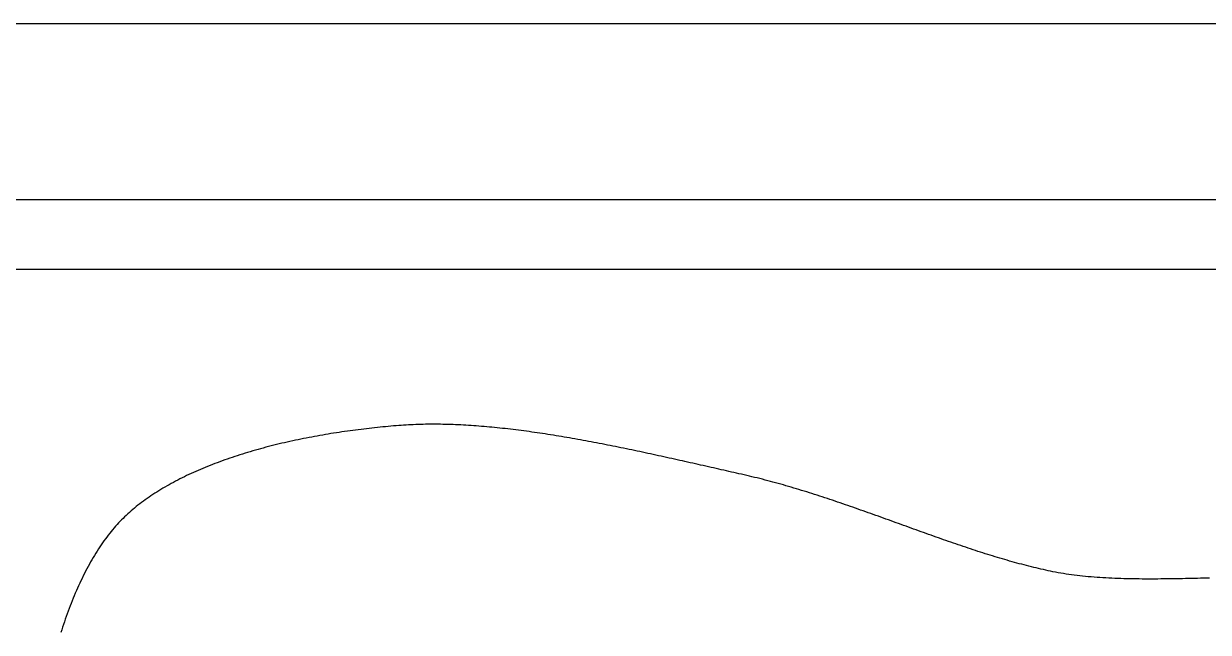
# Model space of a CAD drawing. Header units: millimetres. Extents: x 0 to 120, y 0 to 80.
# Drawn here: x 34.51 to 78.82, y 57.21 to 80 of the extents above; entities that cross this region are included whole.
import ezdxf

# ---------------------------------------------------------------- set-up
doc = ezdxf.new("R2010")
doc.units = ezdxf.units.MM
for name, color, linetype, lineweight in [('CUT_OUTER', 1, 'CONTINUOUS', 25), ('ENGRAVE_FILL', 8, 'CONTINUOUS', 25), ('ENGRAVE_VECTOR', 7, 'CONTINUOUS', 25)]:
    doc.layers.add(name, color=color, linetype=linetype, lineweight=lineweight)

msp = doc.modelspace()

# ---------------------------------------------------------------- linework, layer by layer
at = {"layer": 'CUT_OUTER'}
msp.add_lwpolyline([(114, 80), (6, 80)], dxfattribs=at)
at = {"layer": 'ENGRAVE_FILL'}
msp.add_lwpolyline([(78.868217, 59.243939), (78.756902, 59.241488), (78.645082, 59.239007), (78.53279, 59.236514), (78.420056, 59.234026), (78.306911, 59.231559), (78.193387, 59.229133), (78.079516, 59.226765), (77.965328, 59.224471), (77.850855, 59.222269), (77.736129, 59.220178), (77.62118, 59.218214), (77.50604, 59.216396), (77.390741, 59.21474), (77.275314, 59.213264), (77.15979, 59.211985), (77.0442, 59.210922), (76.928576, 59.210092), (76.81295, 59.209511), (76.697352, 59.209199), (76.581814, 59.209172), (76.466368, 59.209447), (76.351044, 59.210043), (76.235875, 59.210977), (76.120891, 59.212266), (76.006123, 59.213928), (75.891604, 59.21598), (75.777365, 59.21844), (75.663436, 59.221326), (75.54985, 59.224654), (75.436637, 59.228444), (75.323829, 59.232711), (75.211458, 59.237473), (75.099554, 59.242749), (74.988149, 59.248556), (74.877275, 59.25491), (74.766963, 59.26183), (74.657244, 59.269334), (74.548149, 59.277438), (74.43971, 59.28616), (74.331959, 59.295518), (74.224926, 59.30553), (74.118643, 59.316212), (74.013141, 59.327582), (73.908453, 59.339659), (73.804608, 59.352458), (73.701639, 59.365999), (73.599576, 59.380298), (73.498452, 59.395373), (73.398297, 59.411241), (73.299143, 59.427921), (73.201021, 59.445428), (73.103963, 59.463782), (73.008, 59.483), (72.918688, 59.501623), (72.8293, 59.520714), (72.739837, 59.540264), (72.650298, 59.560268), (72.560683, 59.580717), (72.470992, 59.601605), (72.381226, 59.622925), (72.291384, 59.644669), (72.201466, 59.66683), (72.111473, 59.6894), (72.021404, 59.712374), (71.931259, 59.735743), (71.841039, 59.759501), (71.750742, 59.78364), (71.660371, 59.808152), (71.569923, 59.833032), (71.4794, 59.858272), (71.388801, 59.883864), (71.298126, 59.909801), (71.207376, 59.936076), (71.11655, 59.962683), (71.025648, 59.989613), (70.93467, 60.01686), (70.843617, 60.044417), (70.752488, 60.072276), (70.661284, 60.10043), (70.570003, 60.128871), (70.478647, 60.157594), (70.387216, 60.18659), (70.295708, 60.215853), (70.204125, 60.245375), (70.112466, 60.275149), (70.020732, 60.305168), (69.928921, 60.335425), (69.837036, 60.365912), (69.745074, 60.396623), (69.653037, 60.427549), (69.560924, 60.458685), (69.468735, 60.490023), (69.37647, 60.521555), (69.28413, 60.553275), (69.191714, 60.585175), (69.099223, 60.617249), (69.006656, 60.649488), (68.914013, 60.681886), (68.821294, 60.714436), (68.7285, 60.74713), (68.63563, 60.779962), (68.542684, 60.812924), (68.449662, 60.846008), (68.356565, 60.879208), (68.263392, 60.912517), (68.170144, 60.945928), (68.076819, 60.979432), (67.983419, 61.013024), (67.889944, 61.046695), (67.796392, 61.08044), (67.702765, 61.114249), (67.609063, 61.148117), (67.515284, 61.182037), (67.42143, 61.216), (67.3275, 61.25), (67.233494, 61.28403), (67.139413, 61.318082), (67.045256, 61.35215), (66.951023, 61.386225), (66.856715, 61.420302), (66.762331, 61.454372), (66.667871, 61.488429), (66.573336, 61.522466), (66.478724, 61.556474), (66.384037, 61.590448), (66.289275, 61.62438), (66.194437, 61.658262), (66.099523, 61.692088), (66.004533, 61.725851), (65.909467, 61.759542), (65.814326, 61.793156), (65.719109, 61.826684), (65.623817, 61.860121), (65.528449, 61.893457), (65.433005, 61.926687), (65.337485, 61.959803), (65.24189, 61.992799), (65.146219, 62.025665), (65.050472, 62.058397), (64.954649, 62.090986), (64.858751, 62.123425), (64.762777, 62.155708), (64.666728, 62.187826), (64.570603, 62.219773), (64.474402, 62.251542), (64.378125, 62.283125), (64.281773, 62.314515), (64.185345, 62.345706), (64.088841, 62.376689), (63.992261, 62.407458), (63.895606, 62.438005), (63.798875, 62.468324), (63.702069, 62.498407), (63.605186, 62.528247), (63.508228, 62.557837), (63.411195, 62.58717), (63.314085, 62.616238), (63.2169, 62.645034), (63.119639, 62.673552), (63.022303, 62.701783), (62.924891, 62.729721), (62.827403, 62.757359), (62.729839, 62.784689), (62.6322, 62.811705), (62.534485, 62.838398), (62.436694, 62.864763), (62.338828, 62.890791), (62.240886, 62.916476), (62.142868, 62.94181), (62.044774, 62.966786), (61.946605, 62.991398), (61.84836, 63.015637), (61.75004, 63.039497), (61.651643, 63.06297), (61.553171, 63.08605), (61.454623, 63.108729), (61.356, 63.131), (61.262476, 63.151938), (61.168684, 63.172977), (61.074631, 63.194113), (60.980319, 63.21534), (60.885755, 63.236655), (60.790942, 63.258051), (60.695886, 63.279524), (60.60059, 63.30107), (60.505061, 63.322683), (60.409301, 63.344358), (60.313317, 63.366091), (60.217112, 63.387877), (60.120692, 63.40971), (60.02406, 63.431587), (59.927223, 63.453501), (59.830183, 63.475449), (59.732947, 63.497426), (59.635518, 63.519426), (59.537901, 63.541444), (59.440102, 63.563477), (59.342124, 63.585518), (59.243972, 63.607563), (59.145652, 63.629608), (59.047167, 63.651647), (58.948522, 63.673675), (58.849722, 63.695688), (58.750772, 63.71768), (58.651676, 63.739648), (58.552439, 63.761585), (58.453066, 63.783488), (58.353561, 63.80535), (58.25393, 63.827169), (58.154175, 63.848937), (58.054303, 63.870652), (57.954318, 63.892307), (57.854225, 63.913898), (57.754028, 63.93542), (57.653731, 63.956868), (57.553341, 63.978237), (57.452861, 63.999523), (57.352295, 64.020721), (57.25165, 64.041825), (57.150928, 64.062831), (57.050136, 64.083734), (56.949277, 64.104529), (56.848356, 64.125211), (56.747378, 64.145776), (56.646348, 64.166218), (56.545271, 64.186532), (56.44415, 64.206715), (56.342991, 64.22676), (56.241798, 64.246664), (56.140576, 64.26642), (56.039329, 64.286025), (55.938063, 64.305473), (55.836782, 64.32476), (55.73549, 64.34388), (55.634193, 64.362829), (55.532894, 64.381602), (55.431599, 64.400195), (55.330313, 64.418601), (55.229039, 64.436817), (55.127783, 64.454837), (55.026549, 64.472657), (54.925342, 64.490271), (54.824167, 64.507676), (54.723027, 64.524865), (54.621929, 64.541834), (54.520877, 64.558579), (54.419874, 64.575094), (54.318927, 64.591375), (54.218039, 64.607416), (54.117215, 64.623213), (54.01646, 64.638761), (53.915779, 64.654055), (53.815176, 64.669091), (53.714656, 64.683862), (53.614224, 64.698365), (53.513883, 64.712595), (53.41364, 64.726546), (53.313498, 64.740214), (53.213462, 64.753594), (53.113538, 64.766681), (53.013729, 64.779471), (52.91404, 64.791957), (52.814476, 64.804137), (52.715041, 64.816004), (52.615741, 64.827553), (52.51658, 64.838781), (52.417562, 64.849681), (52.318692, 64.86025), (52.219975, 64.870482), (52.121416, 64.880372), (52.023019, 64.889916), (51.924789, 64.899109), (51.82673, 64.907945), (51.728848, 64.916421), (51.631147, 64.92453), (51.533631, 64.932269), (51.436305, 64.939632), (51.339174, 64.946615), (51.242243, 64.953212), (51.145515, 64.959419), (51.048997, 64.96523), (50.952692, 64.970642), (50.856606, 64.975649), (50.760742, 64.980246), (50.665106, 64.984429), (50.569702, 64.988192), (50.474535, 64.99153), (50.379609, 64.99444), (50.28493, 64.996915), (50.190501, 64.998952), (50.096328, 65.000545), (50.002415, 65.001689), (49.908767, 65.002379), (49.815388, 65.002611), (49.722284, 65.00238), (49.629459, 65.001681), (49.536916, 65.000508), (49.444663, 64.998858), (49.352702, 64.996725), (49.261038, 64.994104), (49.169677, 64.990991), (49.078622, 64.98738), (48.987879, 64.983268), (48.897452, 64.978648), (48.807346, 64.973516), (48.717566, 64.967867), (48.628116, 64.961697), (48.539, 64.955), (48.439285, 64.947038), (48.339325, 64.938742), (48.239132, 64.930109), (48.138717, 64.921137), (48.03809, 64.911826), (47.937263, 64.902173), (47.836246, 64.892177), (47.73505, 64.881836), (47.633686, 64.871147), (47.532166, 64.860111), (47.4305, 64.848724), (47.328698, 64.836985), (47.226772, 64.824893), (47.124733, 64.812445), (47.022592, 64.799641), (46.920359, 64.786477), (46.818046, 64.772953), (46.715663, 64.759067), (46.613221, 64.744817), (46.510731, 64.730202), (46.408205, 64.715219), (46.305652, 64.699868), (46.203085, 64.684145), (46.100513, 64.66805), (45.997948, 64.651581), (45.895401, 64.634737), (45.792882, 64.617514), (45.690402, 64.599913), (45.587973, 64.58193), (45.485605, 64.563565), (45.38331, 64.544816), (45.281097, 64.52568), (45.178979, 64.506157), (45.076965, 64.486244), (44.975067, 64.46594), (44.873296, 64.445243), (44.771662, 64.424152), (44.670177, 64.402664), (44.568852, 64.380778), (44.467697, 64.358492), (44.366723, 64.335805), (44.265941, 64.312715), (44.165362, 64.28922), (44.064998, 64.265318), (43.964858, 64.241008), (43.864954, 64.216288), (43.765297, 64.191157), (43.665897, 64.165612), (43.566766, 64.139652), (43.467915, 64.113275), (43.369353, 64.086479), (43.271093, 64.059263), (43.173145, 64.031626), (43.075521, 64.003564), (42.97823, 63.975078), (42.881284, 63.946164), (42.784694, 63.916821), (42.688471, 63.887048), (42.592625, 63.856843), (42.497168, 63.826204), (42.40211, 63.795129), (42.307463, 63.763617), (42.213237, 63.731666), (42.119443, 63.699275), (42.026092, 63.66644), (41.933195, 63.633162), (41.840763, 63.599438), (41.748807, 63.565266), (41.657337, 63.530645), (41.566366, 63.495573), (41.475902, 63.460048), (41.385959, 63.424069), (41.296545, 63.387633), (41.207673, 63.35074), (41.119353, 63.313388), (41.031596, 63.275574), (40.944413, 63.237297), (40.857815, 63.198556), (40.771813, 63.159348), (40.686417, 63.119672), (40.601639, 63.079526), (40.51749, 63.038909), (40.43398, 62.997819), (40.35112, 62.956253), (40.268922, 62.914212), (40.187396, 62.871691), (40.106552, 62.828691), (40.026403, 62.785209), (39.946959, 62.741244), (39.868231, 62.696793), (39.790229, 62.651856), (39.712965, 62.60643), (39.636449, 62.560514), (39.560693, 62.514106), (39.485708, 62.467204), (39.411503, 62.419806), (39.338091, 62.371912), (39.265482, 62.323519), (39.193686, 62.274625), (39.122716, 62.225229), (39.052581, 62.175329), (38.983294, 62.124923), (38.914863, 62.07401), (38.847302, 62.022588), (38.78062, 61.970656), (38.714828, 61.91821), (38.649937, 61.865251), (38.585959, 61.811776), (38.522903, 61.757783), (38.460782, 61.70327), (38.399605, 61.648237), (38.339385, 61.592681), (38.280131, 61.536601), (38.221854, 61.479994), (38.164566, 61.422859), (38.108278, 61.365195), (38.053, 61.307), (37.996944, 61.246268), (37.941254, 61.184088), (37.885938, 61.120487), (37.831002, 61.05549), (37.776453, 60.989123), (37.722299, 60.921413), (37.668546, 60.852384), (37.615203, 60.782063), (37.562275, 60.710475), (37.509769, 60.637647), (37.457694, 60.563604), (37.406056, 60.488373), (37.354862, 60.411978), (37.304118, 60.334446), (37.253833, 60.255803), (37.204014, 60.176074), (37.154666, 60.095286), (37.105798, 60.013464), (37.057417, 59.930634), (37.009529, 59.846822), (36.962141, 59.762054), (36.915262, 59.676355), (36.868897, 59.589752), (36.823053, 59.50227), (36.777739, 59.413936), (36.732961, 59.324774), (36.688726, 59.234812), (36.64504, 59.144074), (36.601912, 59.052586), (36.559349, 58.960375), (36.517356, 58.867466), (36.475942, 58.773886), (36.435114, 58.679659), (36.394877, 58.584812), (36.355241, 58.489371), (36.316211, 58.393362), (36.277795, 58.29681), (36.24, 58.199741), (36.202833, 58.102181), (36.1663, 58.004156), (36.13041, 57.905692), (36.095169, 57.806814), (36.060584, 57.707549), (36.026662, 57.607922), (35.99341, 57.50796), (35.960836, 57.407687), (35.928946, 57.307131), (35.897748, 57.206316)], dxfattribs=at)
at = {"layer": 'ENGRAVE_VECTOR'}
for points in [[(111.9, 73.4), (8.1, 73.4)], [(109.8, 70.8), (10.2, 70.8), (10.109022, 70.795911), (10.020324, 70.783879), (9.934259, 70.764259), (9.851182, 70.737405), (9.771447, 70.703669), (9.695407, 70.663407), (9.623417, 70.616973), (9.55583, 70.564719), (9.493, 70.507), (9.435281, 70.44417), (9.383027, 70.376583), (9.336593, 70.304593), (9.296331, 70.228553), (9.262595, 70.148818), (9.235741, 70.065741), (9.216121, 69.979676), (9.204089, 69.890978), (9.2, 69.8), (9.2, 10.2)], [(78.868217, 59.243939), (78.756902, 59.241488), (78.645082, 59.239007), (78.53279, 59.236514), (78.420056, 59.234026), (78.306911, 59.231559), (78.193387, 59.229133), (78.079516, 59.226765), (77.965328, 59.224471), (77.850855, 59.222269), (77.736129, 59.220178), (77.62118, 59.218214), (77.50604, 59.216396), (77.390741, 59.21474), (77.275314, 59.213264), (77.15979, 59.211985), (77.0442, 59.210922), (76.928576, 59.210092), (76.81295, 59.209511), (76.697352, 59.209199), (76.581814, 59.209172), (76.466368, 59.209447), (76.351044, 59.210043), (76.235875, 59.210977), (76.120891, 59.212266), (76.006123, 59.213928), (75.891604, 59.21598), (75.777365, 59.21844), (75.663436, 59.221326), (75.54985, 59.224654), (75.436637, 59.228444), (75.323829, 59.232711), (75.211458, 59.237473), (75.099554, 59.242749), (74.988149, 59.248556), (74.877275, 59.25491), (74.766963, 59.26183), (74.657244, 59.269334), (74.548149, 59.277438), (74.43971, 59.28616), (74.331959, 59.295518), (74.224926, 59.30553), (74.118643, 59.316212), (74.013141, 59.327582), (73.908453, 59.339659), (73.804608, 59.352458), (73.701639, 59.365999), (73.599576, 59.380298), (73.498452, 59.395373), (73.398297, 59.411241), (73.299143, 59.427921), (73.201021, 59.445428), (73.103963, 59.463782), (73.008, 59.483), (72.918688, 59.501623), (72.8293, 59.520714), (72.739837, 59.540264), (72.650298, 59.560268), (72.560683, 59.580717), (72.470992, 59.601605), (72.381226, 59.622925), (72.291384, 59.644669), (72.201466, 59.66683), (72.111473, 59.6894), (72.021404, 59.712374), (71.931259, 59.735743), (71.841039, 59.759501), (71.750742, 59.78364), (71.660371, 59.808152), (71.569923, 59.833032), (71.4794, 59.858272), (71.388801, 59.883864), (71.298126, 59.909801), (71.207376, 59.936076), (71.11655, 59.962683), (71.025648, 59.989613), (70.93467, 60.01686), (70.843617, 60.044417), (70.752488, 60.072276), (70.661284, 60.10043), (70.570003, 60.128871), (70.478647, 60.157594), (70.387216, 60.18659), (70.295708, 60.215853), (70.204125, 60.245375), (70.112466, 60.275149), (70.020732, 60.305168), (69.928921, 60.335425), (69.837036, 60.365912), (69.745074, 60.396623), (69.653037, 60.427549), (69.560924, 60.458685), (69.468735, 60.490023), (69.37647, 60.521555), (69.28413, 60.553275), (69.191714, 60.585175), (69.099223, 60.617249), (69.006656, 60.649488), (68.914013, 60.681886), (68.821294, 60.714436), (68.7285, 60.74713), (68.63563, 60.779962), (68.542684, 60.812924), (68.449662, 60.846008), (68.356565, 60.879208), (68.263392, 60.912517), (68.170144, 60.945928), (68.076819, 60.979432), (67.983419, 61.013024), (67.889944, 61.046695), (67.796392, 61.08044), (67.702765, 61.114249), (67.609063, 61.148117), (67.515284, 61.182037), (67.42143, 61.216), (67.3275, 61.25), (67.233494, 61.28403), (67.139413, 61.318082), (67.045256, 61.35215), (66.951023, 61.386225), (66.856715, 61.420302), (66.762331, 61.454372), (66.667871, 61.488429), (66.573336, 61.522466), (66.478724, 61.556474), (66.384037, 61.590448), (66.289275, 61.62438), (66.194437, 61.658262), (66.099523, 61.692088), (66.004533, 61.725851), (65.909467, 61.759542), (65.814326, 61.793156), (65.719109, 61.826684), (65.623817, 61.860121), (65.528449, 61.893457), (65.433005, 61.926687), (65.337485, 61.959803), (65.24189, 61.992799), (65.146219, 62.025665), (65.050472, 62.058397), (64.954649, 62.090986), (64.858751, 62.123425), (64.762777, 62.155708), (64.666728, 62.187826), (64.570603, 62.219773), (64.474402, 62.251542), (64.378125, 62.283125), (64.281773, 62.314515), (64.185345, 62.345706), (64.088841, 62.376689), (63.992261, 62.407458), (63.895606, 62.438005), (63.798875, 62.468324), (63.702069, 62.498407), (63.605186, 62.528247), (63.508228, 62.557837), (63.411195, 62.58717), (63.314085, 62.616238), (63.2169, 62.645034), (63.119639, 62.673552), (63.022303, 62.701783), (62.924891, 62.729721), (62.827403, 62.757359), (62.729839, 62.784689), (62.6322, 62.811705), (62.534485, 62.838398), (62.436694, 62.864763), (62.338828, 62.890791), (62.240886, 62.916476), (62.142868, 62.94181), (62.044774, 62.966786), (61.946605, 62.991398), (61.84836, 63.015637), (61.75004, 63.039497), (61.651643, 63.06297), (61.553171, 63.08605), (61.454623, 63.108729), (61.356, 63.131), (61.262476, 63.151938), (61.168684, 63.172977), (61.074631, 63.194113), (60.980319, 63.21534), (60.885755, 63.236655), (60.790942, 63.258051), (60.695886, 63.279524), (60.60059, 63.30107), (60.505061, 63.322683), (60.409301, 63.344358), (60.313317, 63.366091), (60.217112, 63.387877), (60.120692, 63.40971), (60.02406, 63.431587), (59.927223, 63.453501), (59.830183, 63.475449), (59.732947, 63.497426), (59.635518, 63.519426), (59.537901, 63.541444), (59.440102, 63.563477), (59.342124, 63.585518), (59.243972, 63.607563), (59.145652, 63.629608), (59.047167, 63.651647), (58.948522, 63.673675), (58.849722, 63.695688), (58.750772, 63.71768), (58.651676, 63.739648), (58.552439, 63.761585), (58.453066, 63.783488), (58.353561, 63.80535), (58.25393, 63.827169), (58.154175, 63.848937), (58.054303, 63.870652), (57.954318, 63.892307), (57.854225, 63.913898), (57.754028, 63.93542), (57.653731, 63.956868), (57.553341, 63.978237), (57.452861, 63.999523), (57.352295, 64.020721), (57.25165, 64.041825), (57.150928, 64.062831), (57.050136, 64.083734), (56.949277, 64.104529), (56.848356, 64.125211), (56.747378, 64.145776), (56.646348, 64.166218), (56.545271, 64.186532), (56.44415, 64.206715), (56.342991, 64.22676), (56.241798, 64.246664), (56.140576, 64.26642), (56.039329, 64.286025), (55.938063, 64.305473), (55.836782, 64.32476), (55.73549, 64.34388), (55.634193, 64.362829), (55.532894, 64.381602), (55.431599, 64.400195), (55.330313, 64.418601), (55.229039, 64.436817), (55.127783, 64.454837), (55.026549, 64.472657), (54.925342, 64.490271), (54.824167, 64.507676), (54.723027, 64.524865), (54.621929, 64.541834), (54.520877, 64.558579), (54.419874, 64.575094), (54.318927, 64.591375), (54.218039, 64.607416), (54.117215, 64.623213), (54.01646, 64.638761), (53.915779, 64.654055), (53.815176, 64.669091), (53.714656, 64.683862), (53.614224, 64.698365), (53.513883, 64.712595), (53.41364, 64.726546), (53.313498, 64.740214), (53.213462, 64.753594), (53.113538, 64.766681), (53.013729, 64.779471), (52.91404, 64.791957), (52.814476, 64.804137), (52.715041, 64.816004), (52.615741, 64.827553), (52.51658, 64.838781), (52.417562, 64.849681), (52.318692, 64.86025), (52.219975, 64.870482), (52.121416, 64.880372), (52.023019, 64.889916), (51.924789, 64.899109), (51.82673, 64.907945), (51.728848, 64.916421), (51.631147, 64.92453), (51.533631, 64.932269), (51.436305, 64.939632), (51.339174, 64.946615), (51.242243, 64.953212), (51.145515, 64.959419), (51.048997, 64.96523), (50.952692, 64.970642), (50.856606, 64.975649), (50.760742, 64.980246), (50.665106, 64.984429), (50.569702, 64.988192), (50.474535, 64.99153), (50.379609, 64.99444), (50.28493, 64.996915), (50.190501, 64.998952), (50.096328, 65.000545), (50.002415, 65.001689), (49.908767, 65.002379), (49.815388, 65.002611), (49.722284, 65.00238), (49.629459, 65.001681), (49.536916, 65.000508), (49.444663, 64.998858), (49.352702, 64.996725), (49.261038, 64.994104), (49.169677, 64.990991), (49.078622, 64.98738), (48.987879, 64.983268), (48.897452, 64.978648), (48.807346, 64.973516), (48.717566, 64.967867), (48.628116, 64.961697), (48.539, 64.955), (48.439285, 64.947038), (48.339325, 64.938742), (48.239132, 64.930109), (48.138717, 64.921137), (48.03809, 64.911826), (47.937263, 64.902173), (47.836246, 64.892177), (47.73505, 64.881836), (47.633686, 64.871147), (47.532166, 64.860111), (47.4305, 64.848724), (47.328698, 64.836985), (47.226772, 64.824893), (47.124733, 64.812445), (47.022592, 64.799641), (46.920359, 64.786477), (46.818046, 64.772953), (46.715663, 64.759067), (46.613221, 64.744817), (46.510731, 64.730202), (46.408205, 64.715219), (46.305652, 64.699868), (46.203085, 64.684145), (46.100513, 64.66805), (45.997948, 64.651581), (45.895401, 64.634737), (45.792882, 64.617514), (45.690402, 64.599913), (45.587973, 64.58193), (45.485605, 64.563565), (45.38331, 64.544816), (45.281097, 64.52568), (45.178979, 64.506157), (45.076965, 64.486244), (44.975067, 64.46594), (44.873296, 64.445243), (44.771662, 64.424152), (44.670177, 64.402664), (44.568852, 64.380778), (44.467697, 64.358492), (44.366723, 64.335805), (44.265941, 64.312715), (44.165362, 64.28922), (44.064998, 64.265318), (43.964858, 64.241008), (43.864954, 64.216288), (43.765297, 64.191157), (43.665897, 64.165612), (43.566766, 64.139652), (43.467915, 64.113275), (43.369353, 64.086479), (43.271093, 64.059263), (43.173145, 64.031626), (43.075521, 64.003564), (42.97823, 63.975078), (42.881284, 63.946164), (42.784694, 63.916821), (42.688471, 63.887048), (42.592625, 63.856843), (42.497168, 63.826204), (42.40211, 63.795129), (42.307463, 63.763617), (42.213237, 63.731666), (42.119443, 63.699275), (42.026092, 63.66644), (41.933195, 63.633162), (41.840763, 63.599438), (41.748807, 63.565266), (41.657337, 63.530645), (41.566366, 63.495573), (41.475902, 63.460048), (41.385959, 63.424069), (41.296545, 63.387633), (41.207673, 63.35074), (41.119353, 63.313388), (41.031596, 63.275574), (40.944413, 63.237297), (40.857815, 63.198556), (40.771813, 63.159348), (40.686417, 63.119672), (40.601639, 63.079526), (40.51749, 63.038909), (40.43398, 62.997819), (40.35112, 62.956253), (40.268922, 62.914212), (40.187396, 62.871691), (40.106552, 62.828691), (40.026403, 62.785209), (39.946959, 62.741244), (39.868231, 62.696793), (39.790229, 62.651856), (39.712965, 62.60643), (39.636449, 62.560514), (39.560693, 62.514106), (39.485708, 62.467204), (39.411503, 62.419806), (39.338091, 62.371912), (39.265482, 62.323519), (39.193686, 62.274625), (39.122716, 62.225229), (39.052581, 62.175329), (38.983294, 62.124923), (38.914863, 62.07401), (38.847302, 62.022588), (38.78062, 61.970656), (38.714828, 61.91821), (38.649937, 61.865251), (38.585959, 61.811776), (38.522903, 61.757783), (38.460782, 61.70327), (38.399605, 61.648237), (38.339385, 61.592681), (38.280131, 61.536601), (38.221854, 61.479994), (38.164566, 61.422859), (38.108278, 61.365195), (38.053, 61.307), (37.996944, 61.246268), (37.941254, 61.184088), (37.885938, 61.120487), (37.831002, 61.05549), (37.776453, 60.989123), (37.722299, 60.921413), (37.668546, 60.852384), (37.615203, 60.782063), (37.562275, 60.710475), (37.509769, 60.637647), (37.457694, 60.563604), (37.406056, 60.488373), (37.354862, 60.411978), (37.304118, 60.334446), (37.253833, 60.255803), (37.204014, 60.176074), (37.154666, 60.095286), (37.105798, 60.013464), (37.057417, 59.930634), (37.009529, 59.846822), (36.962141, 59.762054), (36.915262, 59.676355), (36.868897, 59.589752), (36.823053, 59.50227), (36.777739, 59.413936), (36.732961, 59.324774), (36.688726, 59.234812), (36.64504, 59.144074), (36.601912, 59.052586), (36.559349, 58.960375), (36.517356, 58.867466), (36.475942, 58.773886), (36.435114, 58.679659), (36.394877, 58.584812), (36.355241, 58.489371), (36.316211, 58.393362), (36.277795, 58.29681), (36.24, 58.199741), (36.202833, 58.102181), (36.1663, 58.004156), (36.13041, 57.905692), (36.095169, 57.806814), (36.060584, 57.707549), (36.026662, 57.607922), (35.99341, 57.50796), (35.960836, 57.407687), (35.928946, 57.307131), (35.897748, 57.206316)]]:
    msp.add_lwpolyline(points, dxfattribs=at)

doc.saveas('drawing.dxf')
